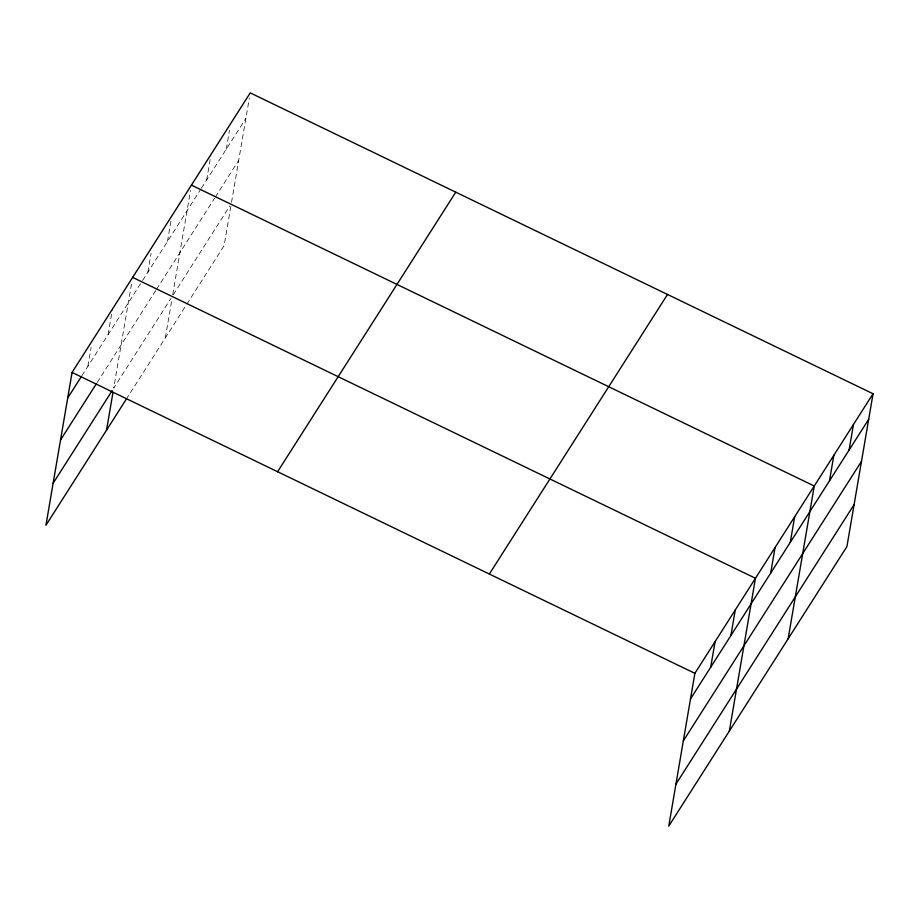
<?xml version="1.0" encoding="UTF-8"?>
<svg xmlns="http://www.w3.org/2000/svg" width="919" height="919" viewBox="0 0 919 919"><rect width="100%" height="100%" fill="white"/><g stroke="black" fill="none" stroke-linecap="round" stroke-linejoin="round"><path stroke-width="0.69" stroke-dasharray="4.59 3.45" d="M87.891 366.325L91.107 347.485M108.086 334.631L112.221 310.415M131.497 284.109L113.703 388.197L170.991 298.307M147.879 272.196L151.095 253.357M167.476 241.444L170.923 221.261M165.317 337.928L172.025 298.744M172.726 294.597L190.52 190.509M206.672 179.94L210.807 155.725M226.269 149.188L229.486 130.349M230.818 206.488L224.121 245.672L186.431 304.809M231.531 202.329L249.313 98.253M81.906 375.71L141.848 281.662M142.594 280.479L200.641 189.406M201.387 188.223L245.867 118.436M97.173 382.488L155.77 290.53M156.529 289.347L214.564 198.274M215.322 197.091L238.687 160.423M173.254 294.758L229.784 206.051M126.121 399.432L184.914 307.176"/><path stroke-width="1.38" d="M873.05 393.757L694.879 673.328L668.768 826.124L846.927 546.564L873.05 393.757L250.232 92.876L72.073 372.436L45.95 525.243L126.121 399.432M106.524 430.195L112.991 392.402M710.709 667.205L715.074 641.646M730.904 635.523L735.269 609.952M729.341 731.076L755.464 578.269L132.646 277.389M770.685 573.088L775.062 547.517M790.283 542.336L794.659 516.765M788.134 638.82L814.257 486.013L191.439 185.133M829.478 480.832L833.855 455.261M849.087 450.069L853.452 424.509M67.696 398.007L81.159 376.882M60.528 439.994L96.415 383.671M53.13 483.256L112.21 390.552M277.595 471.734L455.767 192.163M489.356 574.03L667.516 294.459M690.514 698.888L868.685 419.317M683.334 740.875L861.505 461.315M675.936 784.137L854.107 504.577M72.073 372.436L694.879 673.328"/></g></svg>
